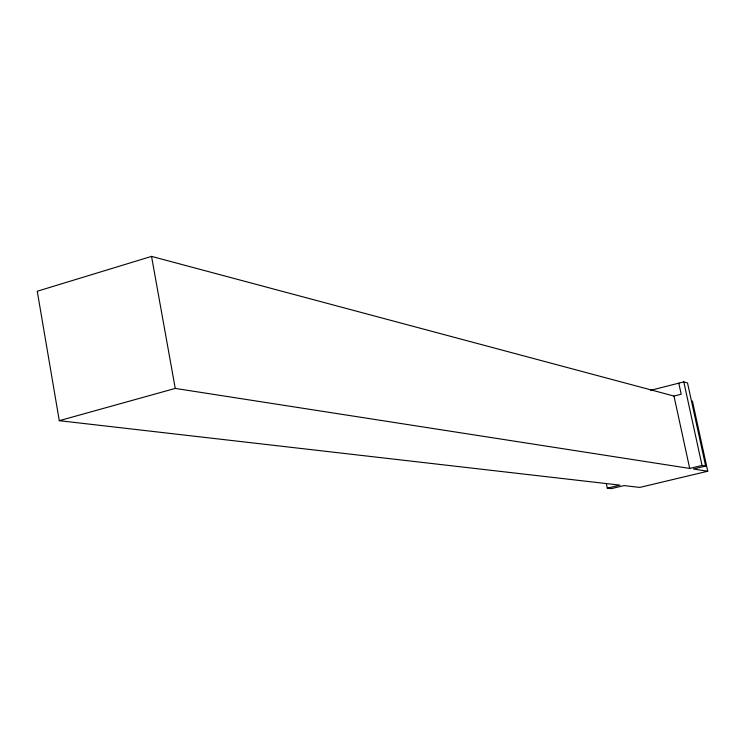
<?xml version="1.0" encoding="UTF-8"?>
<svg xmlns="http://www.w3.org/2000/svg" width="745" height="745" viewBox="0 0 745 745"><rect width="100%" height="100%" fill="white"/><g stroke="black" fill="none" stroke-linecap="round" stroke-linejoin="round"><path stroke-width="1.12" d="M678.788 383.154L681.2 394.226L673.983 396.051L151.542 256.392L37.25 291.239L59.293 420.683L619.933 485.135L607.287 488.161L606.337 483.645M59.293 420.683L175.243 388.415L689.702 468.428L702.041 465.467L705.664 466.063L687.523 382.977L683.798 381.878L650.73 390.305M705.664 466.063L693.399 468.996L707.75 471.231L692.403 400.978M707.75 471.231L639.806 487.416L624.003 485.6L611.421 488.608L607.287 488.161M683.798 381.878L702.041 465.467M673.983 396.051L689.702 468.428M151.542 256.392L175.243 388.415"/></g></svg>
